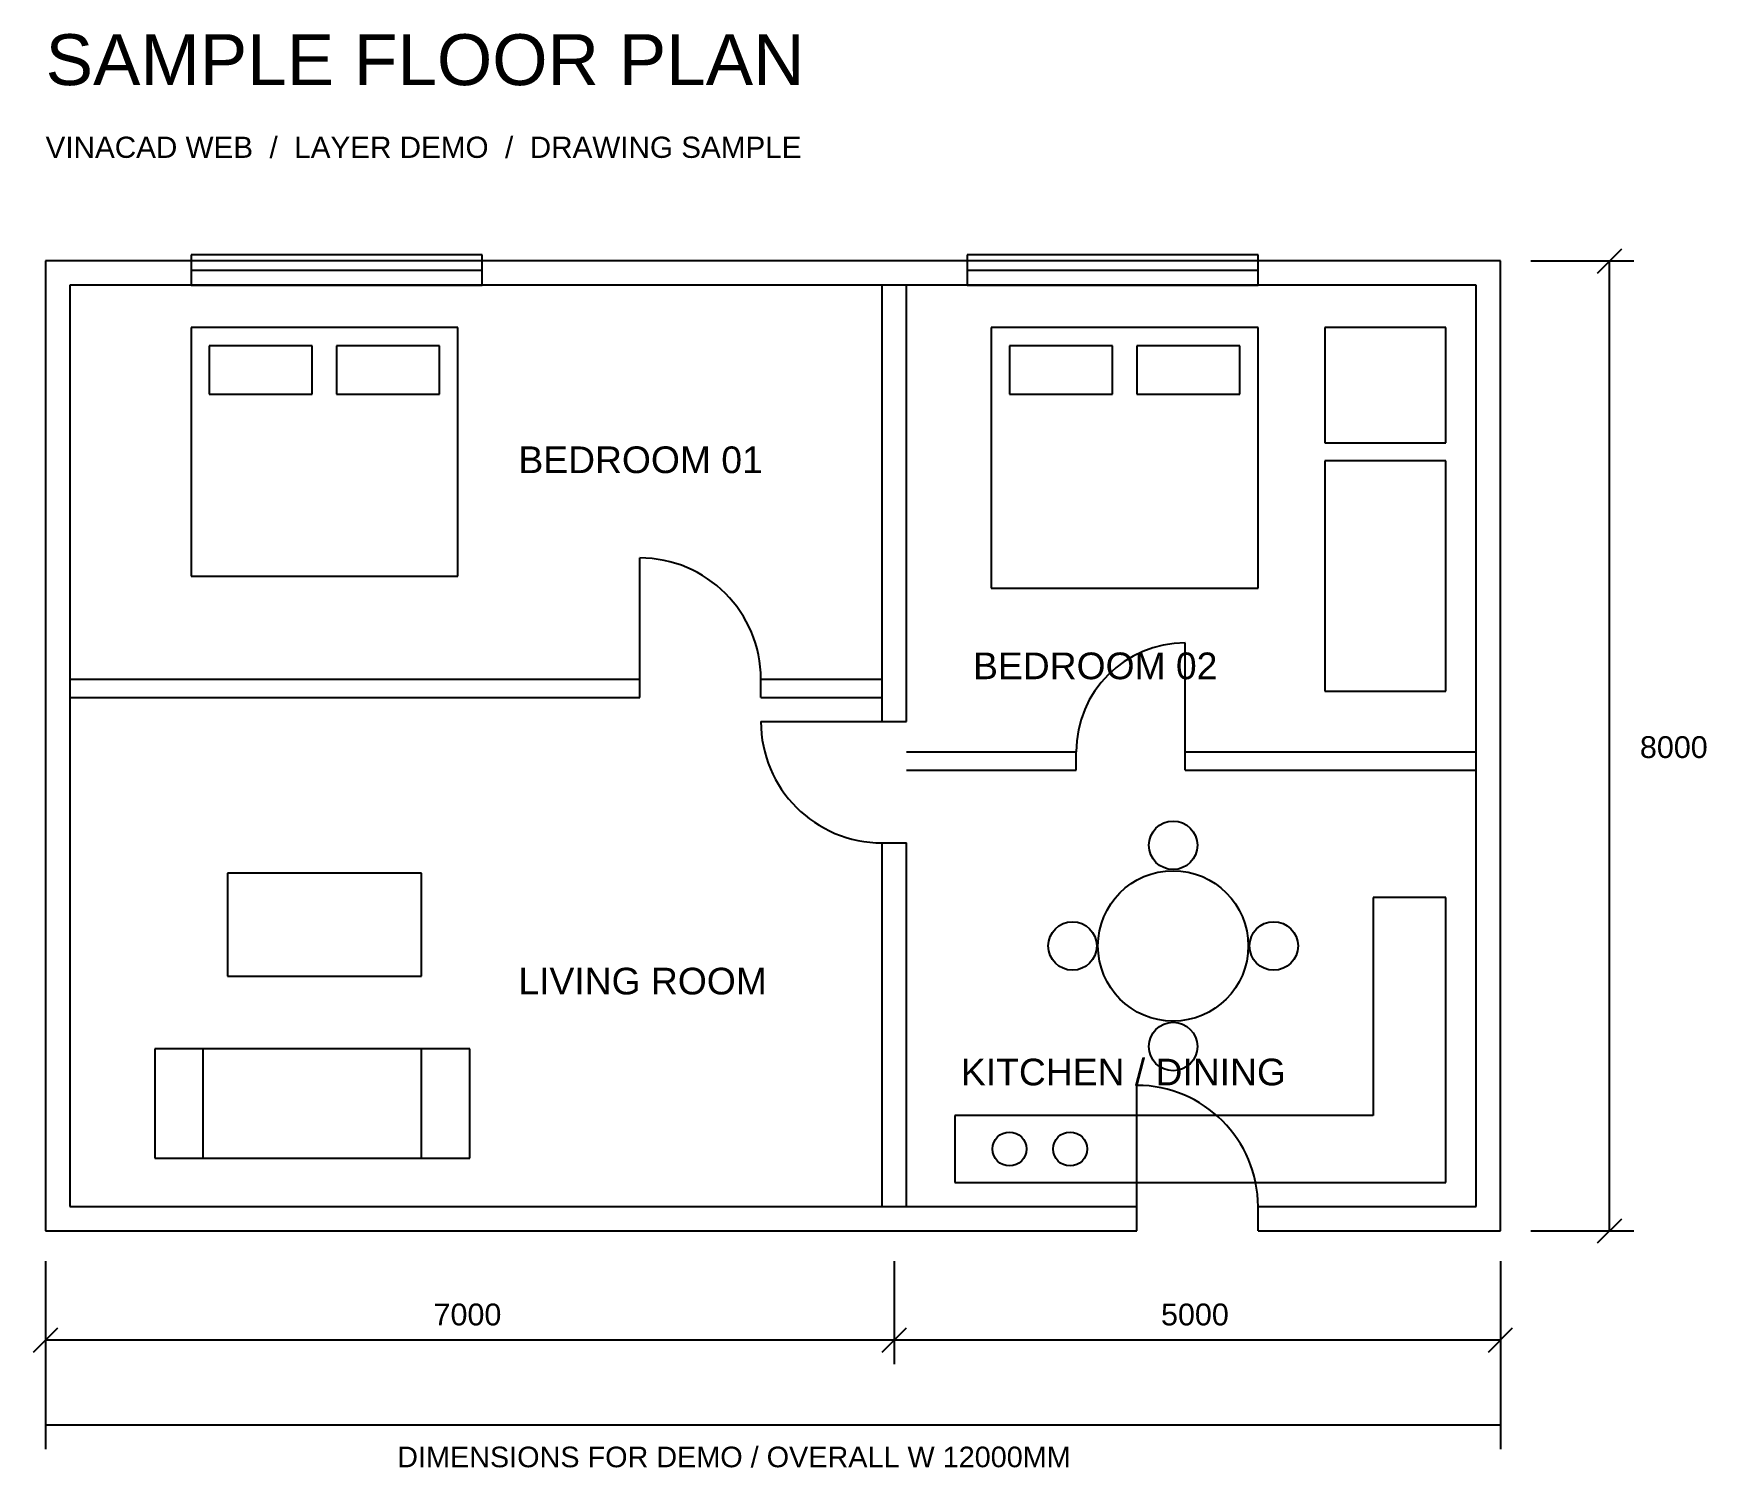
# Model space of a CAD drawing. Header units: millimetres. Extents: x -100 to 13700, y -1952 to 9876.
import ezdxf

# ---------------------------------------------------------------- set-up
doc = ezdxf.new("R2010")
doc.units = ezdxf.units.MM
for name, color, linetype, true_color in [('A-DIMS', 9, 'Continuous', 0x808080), ('A-DOORS', 7, 'Continuous', 0x52b788), ('A-FURNITURE', 7, 'Continuous', 0x8c8c8c), ('A-NOTES', 2, 'Continuous', 0xffff00), ('A-WALLS', 7, 'Continuous', 0xffffff), ('A-WINDOWS', 4, 'Continuous', 0x00ffff)]:
    doc.layers.add(name, color=color, linetype=linetype, true_color=true_color)
doc.styles.add('Arial_3', font='Arial Unicode MS.ttf', dxfattribs={"height": 3})

msp = doc.modelspace()

# ---------------------------------------------------------------- linework, layer by layer
at = {"layer": 'A-DIMS'}
for p, q in [((12800, 7900), (13000, 8100)), ((12250, 8000), (13100, 8000)), ((12900, 0), (12900, 8000)), ((12250, 0), (13100, 0)), ((12800, -100), (13000, 100)), ((0, -250), (0, -1800)), ((7000, -250), (7000, -1100)), ((12000, -250), (12000, -1800)), ((-100, -1000), (100, -800)), ((6900, -1000), (7100, -800)), ((11900, -1000), (12100, -800)), ((0, -900), (12000, -900)), ((0, -1600), (12000, -1600))]:
    msp.add_line(p, q, dxfattribs=at)
at = {"layer": 'A-DOORS'}
for p, q in [((4900, 4550), (4900, 5550)), ((9400, 3950), (9400, 4850)), ((5900, 4200), (6900, 4200)), ((9000, 200), (9000, 1200))]:
    msp.add_line(p, q, dxfattribs=at)
for centre, radius, start, end in [((4900, 4550), 1000, 0, 90), ((9400, 3950), 900, 90, 180), ((6900, 4200), 1000, 180, 270), ((9000, 200), 1000, 0, 90)]:
    msp.add_arc(centre, radius, start, end, dxfattribs=at)
at = {"layer": 'A-FURNITURE'}
for p, q in [((3400, 7450), (1200, 7450)), ((1200, 7450), (1200, 5400)), ((3400, 5400), (3400, 7450)), ((10000, 7450), (7800, 7450)), ((7800, 7450), (7800, 5300)), ((10000, 5300), (10000, 7450)), ((11550, 7450), (10550, 7450)), ((10550, 7450), (10550, 6500)), ((11550, 6500), (11550, 7450)), ((2200, 7300), (1350, 7300)), ((1350, 7300), (1350, 6900)), ((2200, 6900), (2200, 7300)), ((3250, 7300), (2400, 7300)), ((2400, 7300), (2400, 6900)), ((3250, 6900), (3250, 7300)), ((8800, 7300), (7950, 7300)), ((7950, 7300), (7950, 6900)), ((8800, 6900), (8800, 7300)), ((9850, 7300), (9000, 7300)), ((9000, 7300), (9000, 6900)), ((9850, 6900), (9850, 7300)), ((1350, 6900), (2200, 6900)), ((2400, 6900), (3250, 6900)), ((7950, 6900), (8800, 6900)), ((9000, 6900), (9850, 6900)), ((10550, 6500), (11550, 6500)), ((11550, 6350), (10550, 6350)), ((10550, 6350), (10550, 4450)), ((11550, 4450), (11550, 6350)), ((1200, 5400), (3400, 5400)), ((7800, 5300), (10000, 5300)), ((10550, 4450), (11550, 4450)), ((3100, 2950), (1500, 2950)), ((1500, 2950), (1500, 2100)), ((3100, 2100), (3100, 2950)), ((11550, 2750), (10950, 2750)), ((10950, 2750), (10950, 950)), ((11550, 400), (11550, 2750)), ((1500, 2100), (3100, 2100)), ((3500, 1500), (900, 1500)), ((900, 1500), (900, 600)), ((1300, 600), (1300, 1500)), ((3100, 600), (3100, 1500)), ((3500, 600), (3500, 1500)), ((10950, 950), (7500, 950)), ((7500, 950), (7500, 400)), ((900, 600), (3500, 600)), ((7500, 400), (11550, 400))]:
    msp.add_line(p, q, dxfattribs=at)
for centre, radius in [((9300, 3180), 200), ((9300, 2350), 620), ((8470, 2350), 200), ((10130, 2350), 200), ((9300, 1520), 200), ((7950, 675), 140), ((8450, 675), 140)]:
    msp.add_circle(centre, radius, dxfattribs=at)
at = {"layer": 'A-WALLS'}
for p, q in [((12000, 8000), (0, 8000)), ((0, 8000), (0, 0)), ((12000, 0), (12000, 8000)), ((11800, 7800), (200, 7800)), ((200, 7800), (200, 200)), ((6900, 4200), (6900, 7800)), ((7100, 4200), (7100, 7800)), ((11800, 200), (11800, 7800)), ((200, 4550), (4900, 4550)), ((4900, 4400), (4900, 4550)), ((5900, 4550), (6900, 4550)), ((5900, 4400), (5900, 4550)), ((200, 4400), (4900, 4400)), ((5900, 4400), (6900, 4400)), ((6900, 4200), (7100, 4200)), ((7100, 3950), (8500, 3950)), ((8500, 3800), (8500, 3950)), ((9400, 3950), (11800, 3950)), ((9400, 3800), (9400, 3950)), ((7100, 3800), (8500, 3800)), ((9400, 3800), (11800, 3800)), ((6900, 200), (6900, 3200)), ((6900, 3200), (7100, 3200)), ((7100, 200), (7100, 3200)), ((200, 200), (9000, 200)), ((9000, 0), (9000, 200)), ((10000, 200), (11800, 200)), ((10000, 0), (10000, 200)), ((0, 0), (9000, 0)), ((10000, 0), (12000, 0))]:
    msp.add_line(p, q, dxfattribs=at)
at = {"layer": 'A-WINDOWS'}
for p, q in [((3600, 8050), (1200, 8050)), ((1200, 8050), (1200, 7800)), ((3600, 7800), (3600, 8050)), ((10000, 8050), (7600, 8050)), ((7600, 8050), (7600, 7800)), ((10000, 7800), (10000, 8050)), ((1200, 7925), (3600, 7925)), ((7600, 7925), (10000, 7925)), ((1200, 7800), (3600, 7800)), ((7600, 7800), (10000, 7800))]:
    msp.add_line(p, q, dxfattribs=at)

# ---------------------------------------------------------------- texts
at = {"layer": 'A-DIMS', "style": 'Arial_3'}
for s, height, p in [('8000', 180, (13150, 3900)), ('7000', 180, (3200, -780)), ('5000', 180, (9200, -780)), ('DIMENSIONS FOR DEMO / OVERALL W 12000MM', 170, (2900, -1950))]:
    msp.add_text(s, height=height, dxfattribs=at).set_placement(p)
at = {"layer": 'A-NOTES', "style": 'Arial_3'}
for s, height, p in [('SAMPLE FLOOR PLAN', 420, (0, 9450)), ('VINACAD WEB  /  LAYER DEMO  /  DRAWING SAMPLE', 175, (0, 8850)), ('BEDROOM 01', 220, (3900, 6250)), ('BEDROOM 02', 220, (7650, 4550)), ('LIVING ROOM', 220, (3900, 1950)), ('KITCHEN / DINING', 220, (7550, 1200))]:
    msp.add_text(s, height=height, dxfattribs=at).set_placement(p)

doc.saveas('drawing.dxf')
